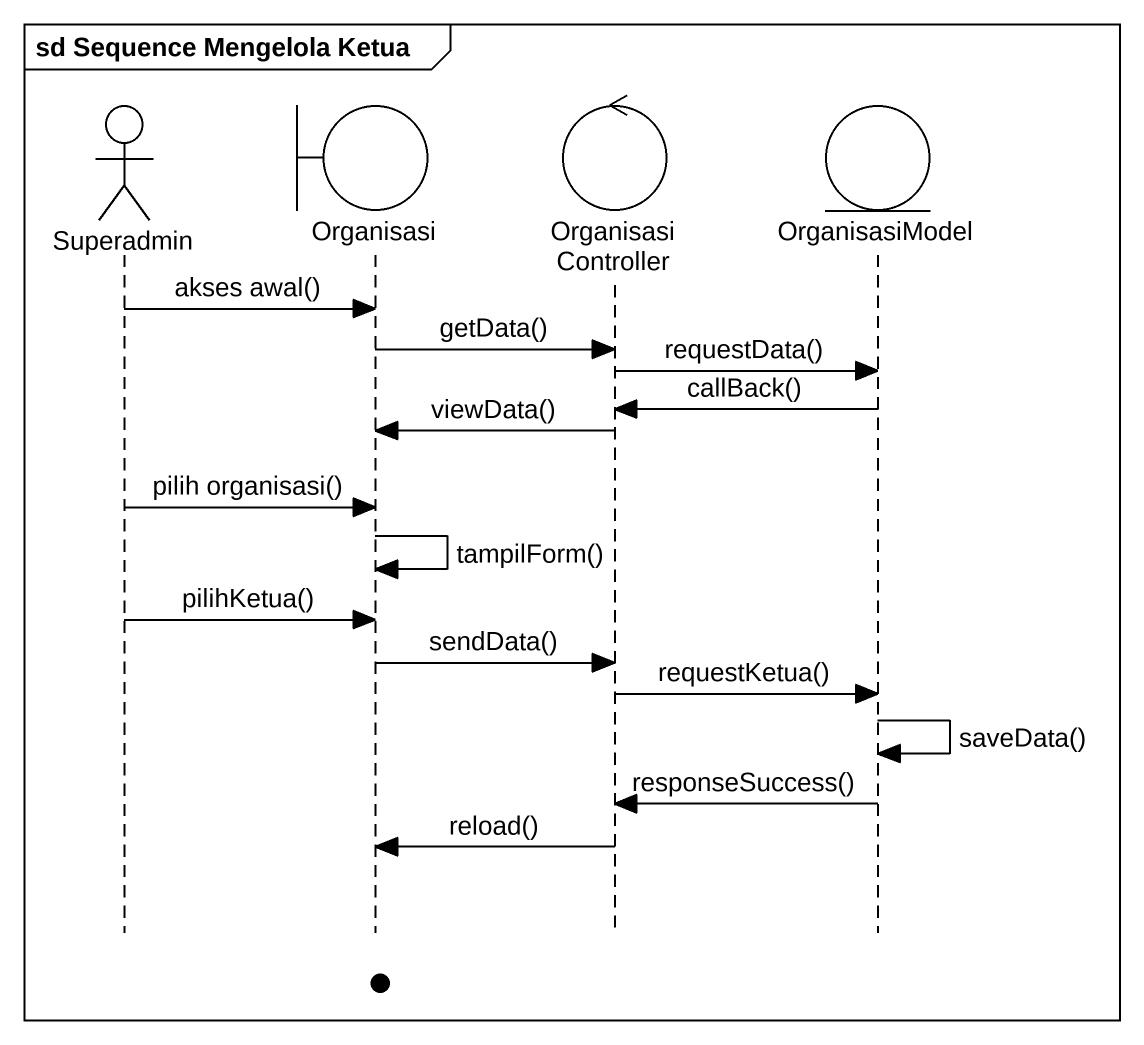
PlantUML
@startuml
mainframe sd Sequence Mengelola Ketua
hide footbox
actor Superadmin
boundary Organisasi
control OrganisasiController
entity OrganisasiModel

Superadmin -> Organisasi : akses awal()
Organisasi -> OrganisasiController : getData()
OrganisasiController -> OrganisasiModel : requestData()
OrganisasiModel -> OrganisasiController : callBack()
OrganisasiController -> Organisasi : viewData()
Superadmin -> Organisasi : pilih organisasi()
Organisasi -> Organisasi : tampilForm()
Superadmin -> Organisasi : pilihKetua()
Organisasi -> OrganisasiController : sendData()
OrganisasiController -> OrganisasiModel : requestKetua()
OrganisasiModel -> OrganisasiModel : saveData()
OrganisasiModel -> OrganisasiController : responseSuccess()
OrganisasiController -> Organisasi : reload()
@enduml
